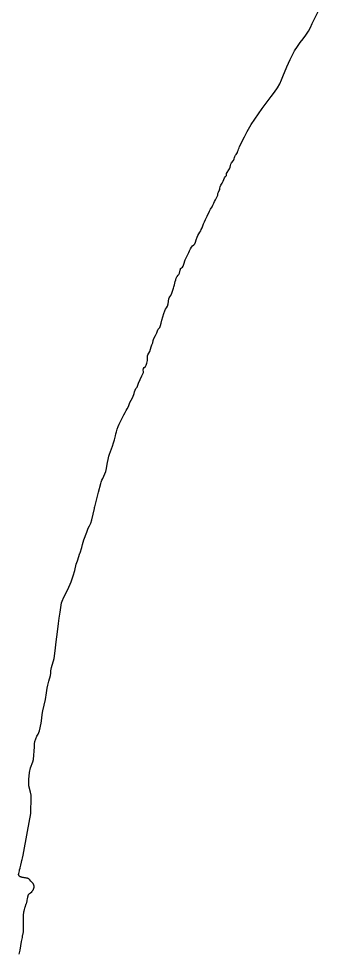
# Model space of a CAD drawing. Header units: millimetres. Extents: x 642261 to 742091, y 6812581 to 6930561.
# Drawn here: x 718680 to 719743, y 6848586 to 6851870 of the extents above; entities that cross this region are included whole.
import ezdxf

# ---------------------------------------------------------------- set-up
doc = ezdxf.new("R2010")
doc.units = ezdxf.units.MM
doc.layers.add('LimiteRegional', color=10, linetype='Continuous')

msp = doc.modelspace()

# ---------------------------------------------------------------- linework, layer by layer
at = {"layer": 'LimiteRegional', "color": 7, "linetype": 'Continuous'}
msp.add_lwpolyline([(718682.561, 6848576.2563), (718685.2952, 6848590.942), (718690.703, 6848620.3252), (718693.4371, 6848635.0091), (718693.7141, 6848636.4401), (718694.3032, 6848639.293), (718695.502, 6848644.9981), (718696.045, 6848647.8741), (718696.3541, 6848649.8149), (718696.528, 6848651.1132), (718696.8061, 6848653.713), (718696.9141, 6848655.015), (718697.076, 6848657.6241), (718697.179, 6848660.2352), (718697.2221, 6848661.9771), (718697.2641, 6848665.4601), (718697.303, 6848677.6861), (718697.2931, 6848683.799), (718697.157, 6848701.7981), (718697.1771, 6848705.9281), (718697.219, 6848707.9921), (718697.3242, 6848711.0861), (718697.4871, 6848714.1802), (718697.5911, 6848715.7262), (718697.8472, 6848718.8181), (718698.0011, 6848720.3631), (718698.2661, 6848722.6801), (718698.418, 6848723.7931), (718698.533, 6848724.5311), (718698.7989, 6848726.0012), (718698.948, 6848726.7321), (718699.2772, 6848728.1872), (718699.643, 6848729.6331), (718699.906, 6848730.5932), (718700.4742, 6848732.5001), (718702.528, 6848738.9981), (718703.315, 6848741.4453), (718703.5709, 6848742.2411), (718707.1241, 6848753.084), (718707.465, 6848754.1841), (718708.096, 6848756.3982), (718708.671, 6848758.628), (718709.0301, 6848760.1211), (718709.711, 6848763.1171), (718709.94, 6848764.2061), (718710.3471, 6848766.395), (718711.0871, 6848770.7861), (718711.496, 6848772.975), (718711.6921, 6848773.9111), (718712.1241, 6848775.7732), (718712.5992, 6848777.6241), (718713.63, 6848781.315), (718714.299, 6848783.6491), (718714.685, 6848784.8109), (718714.983, 6848785.5622), (718715.147, 6848785.9282), (718715.4151, 6848786.4601), (718715.8191, 6848787.1339), (718716.043, 6848787.4541), (718716.4121, 6848787.907), (718716.8209, 6848788.327), (718717.042, 6848788.5232), (718718.647, 6848789.8571), (718719.0971, 6848790.2241), (718721.8731, 6848792.4881), (718726.3272, 6848796.1121), (718727.0551, 6848796.7581), (718727.5101, 6848797.2151), (718727.8021, 6848797.5302), (718728.358, 6848798.1841), (718728.7542, 6848798.6942), (718729.5031, 6848799.7571), (718730.208, 6848800.8712), (718730.663, 6848801.6361), (718731.5571, 6848803.207), (718732.0831, 6848804.1901), (718732.4071, 6848804.85), (718732.9931, 6848806.1802), (718733.257, 6848806.8501), (718733.726, 6848808.2002), (718734.12, 6848809.5621), (718734.3441, 6848810.4751), (718734.476, 6848811.0861), (718734.7, 6848812.3141), (718734.811, 6848813.1751), (718734.8472, 6848813.612), (718734.8741, 6848814.2711), (718734.8509, 6848815.2682), (718734.7491, 6848816.265), (718734.666, 6848816.7622), (718734.522, 6848817.4191), (718734.435, 6848817.7441), (718734.2853, 6848818.2293), (718734.016, 6848818.9432), (718733.2441, 6848820.6822), (718732.833, 6848821.5271), (718732.1811, 6848822.7622), (718731.4771, 6848823.9561), (718731.1041, 6848824.5381), (718730.311, 6848825.669), (718729.888, 6848826.2182), (718729.22, 6848827.0211), (718723.6781, 6848833.1922), (718719.881, 6848837.6442), (718719.1191, 6848838.4732), (718718.7241, 6848838.8752), (718718.1141, 6848839.4601), (718717.156, 6848840.2912), (718716.146, 6848841.0571), (718715.774, 6848841.3086), (718715.621, 6848841.412), (718714.898, 6848841.8561), (718714.5279, 6848842.0632), (718713.9591, 6848842.355), (718713.0791, 6848842.7491), (718712.1651, 6848843.099), (718711.5521, 6848843.3081), (718710.3209, 6848843.679), (718709.7021, 6848843.8422), (718708.46, 6848844.135), (718707.21, 6848844.3911), (718704.693, 6848844.8431), (718703.47, 6848845.0392), (718701.016, 6848845.3641), (718699.377, 6848845.554), (718697.191, 6848845.8091), (718696.0991, 6848845.9491), (718695.8698, 6848845.9827), (718694.465, 6848846.1882), (718693.6491, 6848846.3261), (718692.733, 6848846.5051), (718692.128, 6848846.6401), (718690.933, 6848846.952), (718690.341, 6848847.1272), (718689.166, 6848847.5181), (718688, 6848847.9631), (718687.226, 6848848.2892), (718685.681, 6848849.0141), (718684.9621, 6848849.4052), (718684.62, 6848849.6151), (718684.1291, 6848849.9492), (718683.438, 6848850.5012), (718682.801, 6848851.118), (718682.501, 6848851.4531), (718681.9371, 6848852.1811), (718681.6721, 6848852.5752), (718681.2951, 6848853.208), (718680.9741, 6848853.8342), (718680.833, 6848854.1481), (718680.646, 6848854.6192), (718680.428, 6848855.3271), (718680.2851, 6848856.0352), (718680.245, 6848856.389), (718680.2271, 6848857.0962), (718680.25, 6848857.4482), (718680.3291, 6848857.9761), (718680.828, 6848860.4322), (718681.88, 6848865.339), (718682.9931, 6848870.243), (718683.763, 6848873.5091), (718685.2206, 6848879.5005), (718685.3521, 6848880.0411), (718687.7251, 6848889.5273), (718690.2571, 6848899.6481), (718691.84, 6848906.2001), (718692.6049, 6848909.4812), (718693.59, 6848913.862), (718694.065, 6848916.055), (718694.752, 6848919.3491), (718695.72, 6848924.3012), (718711.34, 6849007.9772), (718723.206, 6849071.5412), (718724.4391, 6849129.9392), (718724.227, 6849135.7932), (718721.5291, 6849146.2351), (718716.68, 6849168.5271), (718716.0642, 6849174.7782), (718716.2103, 6849189.2596), (718716.235, 6849191.7062), (718718.6311, 6849215.6351), (718722.13, 6849232.7962), (718730.528, 6849253.776), (718732.6601, 6849262.0991), (718736.401, 6849306.4172), (718736.468, 6849317.0061), (718737.7571, 6849325.4821), (718740.8892, 6849334.1361), (718744.7382, 6849343.3592), (718748.679, 6849351.3402), (718753.353, 6849362.4961), (718759.3731, 6849389.3092), (718761.983, 6849407.1831), (718763.4371, 6849419.6711), (718765.725, 6849433.1712), (718774.598, 6849473.0471), (718778.726, 6849496.1503), (718780.627, 6849512.5742), (718782.983, 6849522.7442), (718787.065, 6849537.5051), (718792.0599, 6849557.7692), (718793.3141, 6849565.6032), (718793.679, 6849574.31), (718796.223, 6849585.9672), (718805.1729, 6849617.06), (718808.986, 6849644.0511), (718812.3549, 6849675.9312), (718816.6959, 6849711.3501), (718820.37, 6849740.4653), (718822.4239, 6849759.5346), (718822.4459, 6849759.7381), (718826.358, 6849780.0319), (718831.283, 6849812.7691), (718833.5091, 6849819.5701), (718839.8471, 6849833.1092), (718853.5269, 6849859.957), (718864.841, 6849886.822), (718872.716, 6849907.997), (718877.606, 6849926.5362), (718883.3781, 6849949.6159), (718887.1061, 6849961.0008), (718895.9928, 6849988.1393), (718896.4229, 6849989.4531), (718902.3192, 6850007.6401), (718905.267, 6850018.94), (718910.301, 6850034.873), (718920.7321, 6850061.7692), (718923.0391, 6850068.4501), (718925.4609, 6850075.8542), (718929.4791, 6850084.0361), (718934.6071, 6850093.753), (718937.9101, 6850105.7782), (718942.271, 6850125.2742), (718946.8311, 6850145.5381), (718947.8659, 6850150.1371), (718948.2141, 6850151.6851), (718952.9028, 6850170.3821), (718961.4811, 6850202.7141), (718969.4731, 6850233.3971), (718970.631, 6850238.4622), (718972.74, 6850244.98), (718976.8142, 6850251.3982), (718980.361, 6850258.4921), (718983.736, 6850266.8681), (718986.786, 6850275.7232), (718989.345, 6850285.7351), (718992.2971, 6850301.2462), (718996.2351, 6850323.1051), (718998.1841, 6850329.4612), (719000.245, 6850336.9021), (719003.5361, 6850345.7181), (719007.0201, 6850355.3791), (719010.6641, 6850365.1612), (719014.2979, 6850376.0271), (719017.8072, 6850387.412), (719021.051, 6850401.6432), (719022.7591, 6850408.0771), (719024.8571, 6850415.679), (719027.431, 6850424.0072), (719030.5961, 6850433.5439), (719034.208, 6850442.3642), (719040.1601, 6850454.094), (719051.1242, 6850475.18), (719055.9052, 6850483.2891), (719059.372, 6850490.3832), (719062.768, 6850496.4732), (719066.9471, 6850504.5761), (719069.2129, 6850511.4172), (719072.0021, 6850518.1031), (719076.8991, 6850526.7342), (719081.904, 6850536.771), (719087.0441, 6850549.737), (719088.676, 6850555.6091), (719090.424, 6850562.1242), (719093.1429, 6850567.5661), (719097.2271, 6850572.9011), (719100.2979, 6850579.3884), (719102.8379, 6850586.9942), (719113.725, 6850612.2902), (719120.036, 6850624.3051), (719120.0841, 6850627.8761), (719119.081, 6850632.5181), (719119.555, 6850637.9382), (719122.8471, 6850642.1022), (719126.5892, 6850645.2671), (719129.8341, 6850650.152), (719131.9831, 6850656.6712), (719133.6602, 6850666.555), (719133.845, 6850677.5062), (719133.9629, 6850682.2402), (719135.2481, 6850686.6252), (719138.6892, 6850692.0742), (719141.7272, 6850697.799), (719144.222, 6850706.0061), (719146.9971, 6850714.2562), (719149.424, 6850720.9781), (719152.3209, 6850728.9892), (719154.1351, 6850737.0682), (719156.6042, 6850743.5912), (719161.804, 6850754.2311), (719166.5291, 6850764.2251), (719169.241, 6850770.4682), (719171.997, 6850776.3521), (719173.939, 6850778.9382), (719177.072, 6850782.9401), (719180.0621, 6850789.5471), (719181.997, 6850797.508), (719184.786, 6850808.7661), (719192.12, 6850832.1822), (719194.7271, 6850841.2721), (719197.3221, 6850847.1143), (719201.0121, 6850851.6433), (719204.2091, 6850857.5302), (719206.3041, 6850865.5331), (719208.59, 6850883.7251), (719209.9642, 6850887.1471), (719213.0628, 6850890.4272), (719215.988, 6850895.3491), (719219.4061, 6850903.3651), (719225.188, 6850920.7892), (719226.751, 6850925.457), (719228.572, 6850932.7752), (719231.6799, 6850944.2371), (719233.6729, 6850950.0732), (719235.341, 6850956.5061), (719236.95, 6850960.533), (719237.9371, 6850962.3481), (719242.313, 6850966.4021), (719244.816, 6850969.0342), (719246.902, 6850973.5871), (719249.133, 6850984.3981), (719249.825, 6850987.7741), (719250.131, 6850989.4621), (719250.6041, 6850990.3891), (719254.152, 6850992.7912), (719257.82, 6850995.3142), (719259.7971, 6850998.5022), (719261.906, 6851004.98), (719266.3421, 6851020.3861), (719279.0709, 6851045.9411), (719282.219, 6851052.7912), (719285.886, 6851059.9271), (719288.9241, 6851065.652), (719292.293, 6851070.1782), (719296.8391, 6851073.0702), (719300.6911, 6851077.48), (719303.1651, 6851083.401), (719305.266, 6851090.8421), (719308.8681, 6851100.7442), (719311.5479, 6851106.1051), (719315.226, 6851111.998), (719318.7021, 6851118.008), (719321.465, 6851123.1291), (719323.471, 6851127.5611), (719326.0641, 6851133.6432), (719328.6552, 6851140.0462), (719331.8391, 6851147.418), (719335.227, 6851154.31), (719338.401, 6851162.764), (719343.9121, 6851174.571), (719352.779, 6851192.3072), (719356.2951, 6851198.4782), (719361.2741, 6851206.8702), (719364.549, 6851212.9591), (719367.4561, 6851219.886), (719369.4882, 6851225.9631), (719373.4011, 6851232.4591), (719379.637, 6851243.9121), (719381.441, 6851248.582), (719382.235, 6851253.9651), (719383.833, 6851259.2751), (719386.8372, 6851264.2382), (719388.765, 6851268.509), (719388.846, 6851272.9621), (719389.766, 6851277.8242), (719392.721, 6851283.8301), (719397.1891, 6851291.0131), (719400.9001, 6851297.708), (719403.011, 6851303.9461), (719404.8541, 6851308.777), (719408.3799, 6851313.6652), (719411.7531, 6851317.7501), (719412.1321, 6851320.2801), (719412.4909, 6851324.9771), (719422.4201, 6851340.6772), (719425.61, 6851347.247), (719426.804, 6851352.8741), (719427.8079, 6851357.2562), (719430.176, 6851361.6111), (719436.432, 6851370.7771), (719439.2271, 6851376.7811), (719440.1529, 6851380.8821), (719441.12, 6851384.9421), (719443.734, 6851388.7381), (719446.7541, 6851391.8571), (719448.933, 6851394.8861), (719450.823, 6851398.9562), (719451.443, 6851401.3291), (719452.926, 6851406.0362), (719454.4941, 6851410.1832), (719456.5372, 6851414.9361), (719458.4251, 6851419.1262), (719475.6159, 6851454.0582), (719485.3311, 6851472.248), (719498.7979, 6851497.4621), (719537.576, 6851553.8911), (719569.226, 6851596.1061), (719580.8671, 6851611.3542), (719591.7961, 6851626.582), (719599.5871, 6851640.2952), (719605.746, 6851654.4171), (719610.3521, 6851666.0292), (719625.031, 6851700.3072), (719636.0601, 6851725.8532), (719652.3242, 6851756.8021), (719661.896, 6851771.7972), (719671.5681, 6851785.5631), (719681.721, 6851798.3691), (719692.0442, 6851812.024), (719700.9521, 6851825.2492), (719707.5878, 6851838.5401), (719713.8781, 6851852.6011), (719742.7986, 6851911.3741)], dxfattribs=at)

doc.saveas('drawing.dxf')
